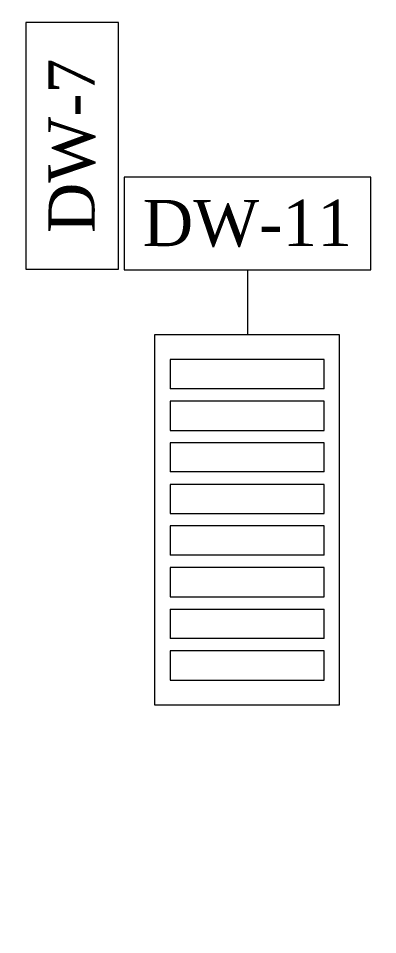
# Model space of a CAD drawing. Header units: millimetres. Extents: x -774950 to -670403, y -1165325 to -1109738.
# Drawn here: x -688900 to -688317, y -1159234 to -1157748 of the extents above; entities that cross this region are included whole.
import ezdxf

# ---------------------------------------------------------------- set-up
doc = ezdxf.new("R2010")
doc.units = ezdxf.units.MM
doc.header["$LTSCALE"] = 3000
doc.header["$MEASUREMENT"] = 0
doc.header["$PDMODE"] = 35
doc.header["$PDSIZE"] = -100
doc.layers.get('0').update_dxf_attribs({"linetype": 'CONTINUOUS'})
doc.layers.get('DEFPOINTS').update_dxf_attribs({"linetype": 'CONTINUOUS'})
for name, color, linetype, lineweight in [('01 - KITCHEN EQUIPMENTS', 255, 'CONTINUOUS', 0), ('A-WALL', 26, 'CONTINUOUS', 25), ('KIT.EQUIP', 7, 'CONTINUOUS', 0)]:
    doc.layers.add(name, color=color, linetype=linetype, lineweight=lineweight)
doc.layers.add('TOA-WALL-DADO TILE', color=136, linetype='CONTINUOUS')
doc.styles.add('01_INTERIOR LAYOUT$0$Standard', font='calibril.ttf')
doc.styles.get("Standard").update_dxf_attribs({"font": 'simplex.shx', "width": 0.75})
doc.dimstyles.new('DIM @ 150', dxfattribs={"dimtxt": 250, "dimasz": 100, "dimexe": 1, "dimexo": 0, "dimgap": 0.5, "dimtad": 0, "dimdec": 0, "dimzin": 0, "dimdsep": 46, "dimtxsty": 'Standard', "dimblk": 'ARCHTICK', "dimcen": -2, "dimclrd": 8, "dimclre": 8, "dimclrt": 256, "dimadec": 0, "dimazin": 0, "dimtfac": 1, "dimtdec": 0, "dimtofl": 0, "dimtmove": 0, "dimatfit": 3, "dimldrblk": 'OPEN90', "dimfxl": 0, "dimtolj": 1, "dimtzin": 0, "dimlwd": -1, "dimlwe": -1, "dimarcsym": 0})

# ---------------------------------------------------------------- blocks, each defined once
blk = doc.blocks.new('vw layout final block')
at = {"layer": 'A-WALL'}
blk.add_arc((-585636.2, -796985.6), 273600, 256.481418, 278.37288, dxfattribs=at)
blk = doc.blocks.new('A$C3057cf84')
at = {"layer": '01 - KITCHEN EQUIPMENTS', "color": 251, "true_color": 0x636466}
for p, q in [((-512.5, 275), (-512.5, 25)), ((-492.5, 275), (-492.5, 25)), ((-445, 25), (-445, 275)), ((-377.5, 275), (-377.5, 25)), ((-357.5, 275), (-357.5, 25)), ((-310, 25), (-310, 275)), ((-242.5, 275), (-242.5, 25)), ((-222.5, 275), (-222.5, 25)), ((-175, 25), (-175, 275)), ((-155, 25), (-155, 275)), ((-107.5, 275), (-107.5, 25)), ((-87.5, 275), (-87.5, 25))]:
    blk.add_line(p, q, dxfattribs=at)
at = {"layer": '01 - KITCHEN EQUIPMENTS'}
blk.add_lwpolyline([(-600, 0), (0, 0), (0, 300), (-600, 300)], close=True, dxfattribs=at)
at = {"layer": '01 - KITCHEN EQUIPMENTS', "color": 251, "true_color": 0x636466}
for points in [[(-512.5, 275), (-560, 275), (-560, 25), (-512.5, 25)], [(-445, 275), (-492.5, 275)], [(-377.5, 275), (-425, 275), (-425, 25), (-377.5, 25)], [(-310, 275), (-357.5, 275)], [(-242.5, 275), (-290, 275), (-290, 25), (-242.5, 25)], [(-175, 275), (-222.5, 275)], [(-107.5, 275), (-155, 275)], [(-87.5, 25), (-40, 25), (-40, 275), (-87.5, 275)], [(-492.5, 25), (-445, 25)], [(-357.5, 25), (-310, 25)], [(-222.5, 25), (-175, 25)], [(-155, 25), (-107.5, 25)]]:
    blk.add_lwpolyline(points, dxfattribs=at)
blk = doc.blocks.new('_ArchTick')
at = {"color": 0, "linetype": 'ByBlock', "const_width": 0.15}
blk.add_lwpolyline([(-0.5, -0.5), (0.5, 0.5)], dxfattribs=at)
blk = doc.blocks.new('*D466')
at = {"layer": 'DEFPOINTS', "color": 0, "transparency": 16777216}
for p in [(-686254.6, -1159365.6), (-689904.1, -1159739.7, 0), (-686254.6, -1159739.7, 0)]:
    blk.add_point(p, dxfattribs=at)
at = {"layer": 'TOA-WALL-DADO TILE', "color": 8, "transparency": 16777216}
for p, q in [((-689904.1, -1159739.7), (-689904.1, -1159364.6)), ((-689904.1, -1159365.6), (-688236.1, -1159365.6)), ((-686254.6, -1159365.6), (-687922.6, -1159365.6)), ((-686254.6, -1159739.7), (-686254.6, -1159364.6))]:
    blk.add_line(p, q, dxfattribs=at)
at = {"layer": 'TOA-WALL-DADO TILE', "color": 8, "transparency": 16777216, "xscale": 100, "yscale": 100, "zscale": 100, "rotation": 180}
blk.add_blockref('_ArchTick', (-689904.1, -1159365.6), dxfattribs=at)
at = {"layer": 'TOA-WALL-DADO TILE', "color": 8, "transparency": 16777216, "xscale": 100, "yscale": 100, "zscale": 100}
blk.add_blockref('_ArchTick', (-686254.6, -1159365.6), dxfattribs=at)
at = {"layer": 'TOA-WALL-DADO TILE', "transparency": 16777216, "insert": (-688079.3, -1159365.6), "char_height": 250, "attachment_point": 5}
blk.add_mtext('\\A1;DT', dxfattribs=at)
blk = doc.blocks.new('_Open90')
at = {"color": 0, "linetype": 'ByBlock'}
for p, q in [((-0.5, 0.5), (0, 0)), ((0, 0), (-1, 0)), ((0, 0), (-0.5, -0.5))]:
    blk.add_line(p, q, dxfattribs=at)

msp = doc.modelspace()

# ---------------------------------------------------------------- linework, layer by layer
at = {"layer": 'KIT.EQUIP', "color": 1}
msp.add_line((-688528.2, -1158155.9, 0), (-688528.2, -1158261.2, 0), dxfattribs=at)
msp.add_lwpolyline([(-688737.6, -1158155), (-688737.6, -1157755), (-688887.6, -1157755), (-688887.6, -1158155)], close=True, dxfattribs=at)
at = {"layer": 'KIT.EQUIP', "color": 1, "elevation": 0}
msp.add_lwpolyline([(-688728.2, -1158155.9), (-688328.2, -1158155.9), (-688328.2, -1158005.9), (-688728.2, -1158005.9)], close=True, dxfattribs=at)

# ---------------------------------------------------------------- block references
at = {"layer": '01 - KITCHEN EQUIPMENTS', "rotation": 270}
msp.add_blockref('A$C3057cf84', (-688678.8, -1158861.2, 0), dxfattribs=at)
at = {"layer": 'A-WALL', "linetype": 'Continuous'}
msp.add_blockref('vw layout final block', (-124968, -92565.7, 0), dxfattribs=at)

# ---------------------------------------------------------------- texts
at = {"layer": 'KIT.EQUIP', "insert": (-688812.6, -1157955), "char_height": 75, "attachment_point": 5, "rotation": 90, "style": '01_INTERIOR LAYOUT$0$Standard'}
msp.add_mtext('{\\fTimes New Roman|b0|i0|c0|p18;DW-7}', dxfattribs=at)
at = {"layer": 'KIT.EQUIP', "insert": (-688528.2, -1158080.9, 0), "char_height": 75, "attachment_point": 5, "style": '01_INTERIOR LAYOUT$0$Standard'}
msp.add_mtext('{\\fTimes New Roman|b0|i0|c0|p18;DW-11}', dxfattribs=at)

# ---------------------------------------------------------------- dimensions: what is measured, and where the dimension line sits
at = {"layer": 'TOA-WALL-DADO TILE'}
dim = msp.add_linear_dim(base=(-686254.6, -1159365.6), p1=(-689904.1, -1159739.7, 0), p2=(-686254.6, -1159739.7, 0), text='DT', dimstyle='DIM @ 150', dxfattribs=at)
dim.commit()
dim.dimension.update_dxf_attribs({"geometry": '*D466', "text_midpoint": (-688079.3, -1159365.6)})

doc.saveas('drawing.dxf')
